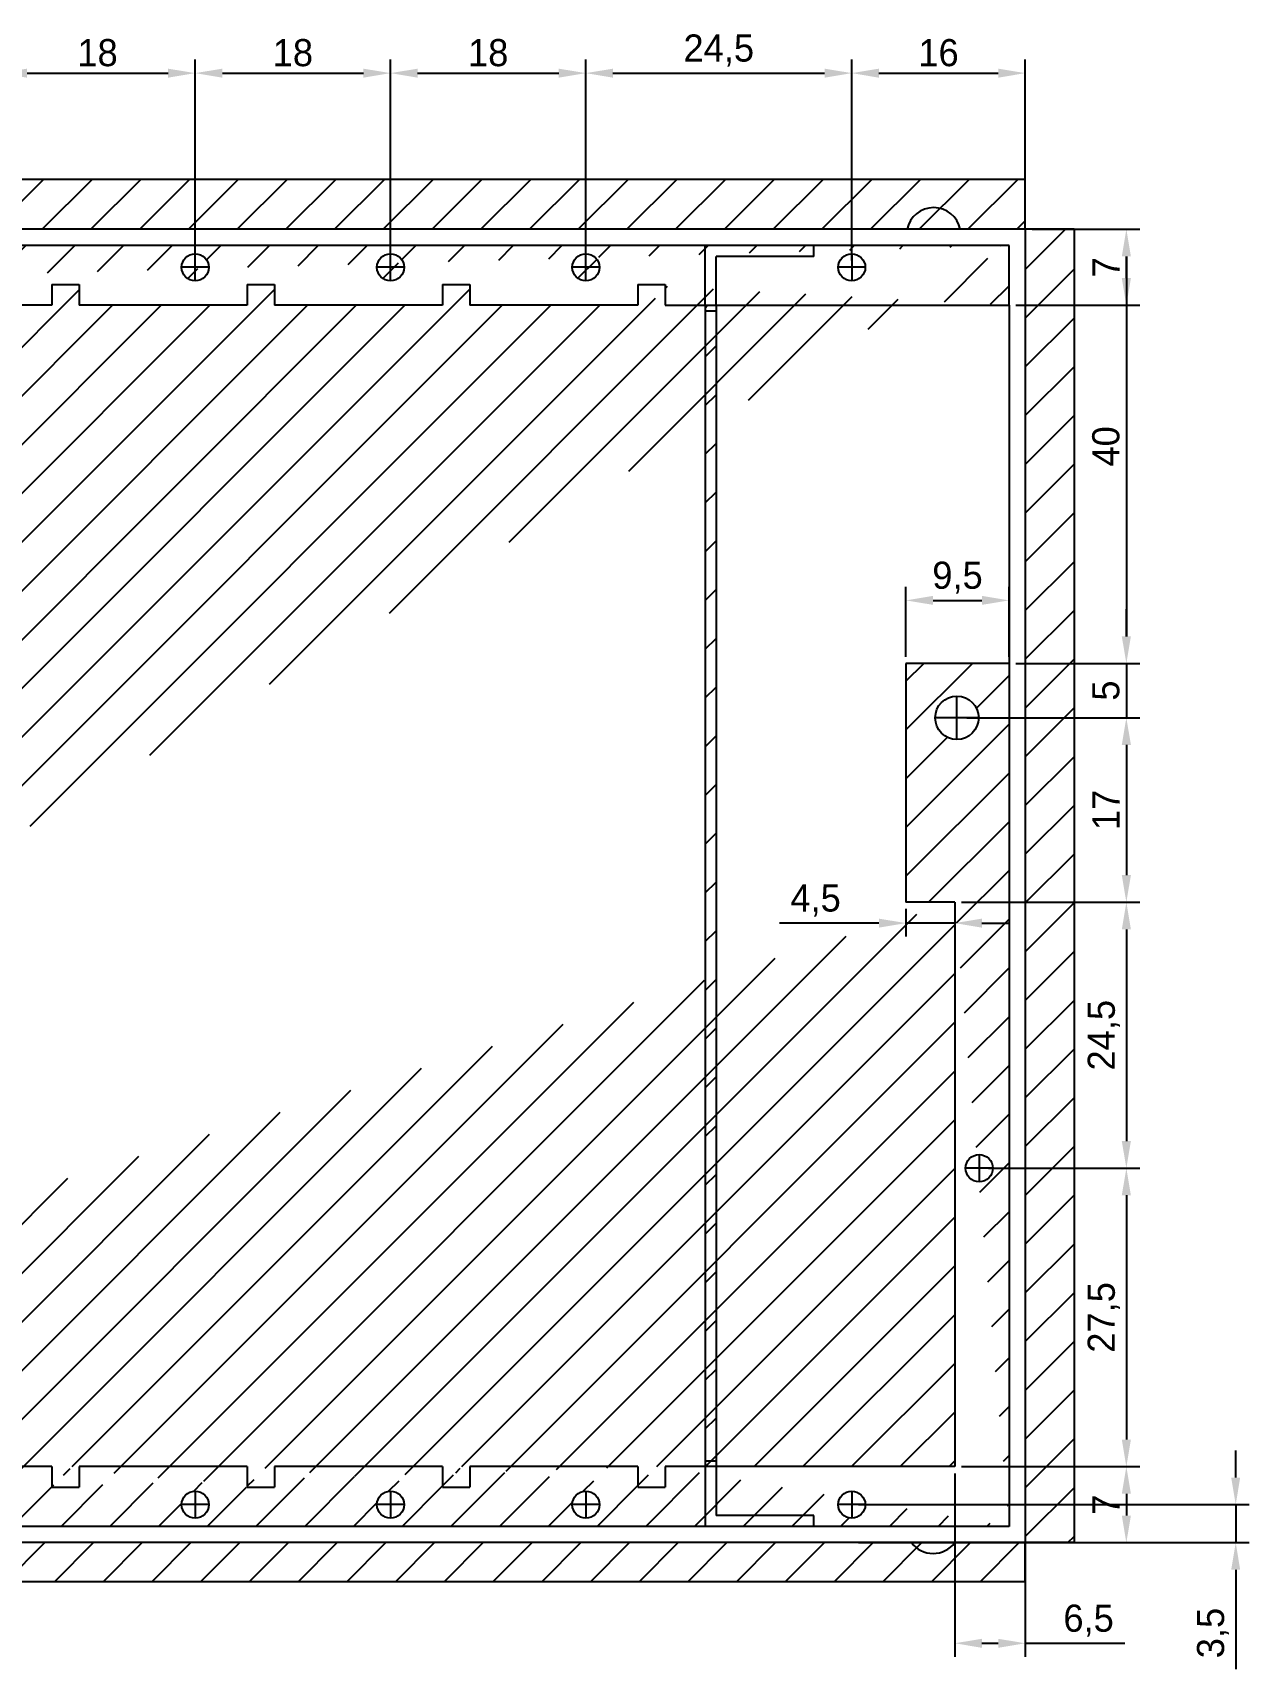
# Model space of a CAD drawing. Header units: millimetres. Extents: x -29 to 785, y -229 to 292.
# Drawn here: x 209.9 to 322, y -11.7 to 139.1 of the extents above; entities that cross this region are included whole.
import ezdxf

# ---------------------------------------------------------------- set-up
doc = ezdxf.new("R2010")
doc.units = ezdxf.units.MM
for name, color, linetype in [('Bottom Masking', 10, 'Continuous'), ('dimensions', 151, 'Continuous'), ('Top Masking', 200, 'Continuous'), ('underneath', 9, 'Continuous')]:
    doc.layers.add(name, color=color, linetype=linetype)
doc.dimstyles.new('ISO-25', dxfattribs={"dimtxt": 2.5, "dimasz": 2.5, "dimexe": 1.25, "dimexo": 0.625, "dimtad": 1, "dimtxsty": 'Standard', "dimcen": 2.5, "dimadec": 0, "dimazin": 0, "dimtfac": 1, "dimtmove": 0, "dimatfit": 3, "dimfxl": 0, "dimarcsym": 0})

# ---------------------------------------------------------------- blocks, each defined once
blk = doc.blocks.new('*D22')
at = {"layer": 'Defpoints', "color": 0}
for p in [(224.9, 135.39), (206.9, 117.5), (224.9, 117.5)]:
    blk.add_point(p, dxfattribs=at)
at = {"layer": 'dimensions', "color": 0, "lineweight": -2}
for p, q in [((206.9, 118.12), (206.9, 136.64)), ((224.9, 118.12), (224.9, 136.64)), ((209.4, 135.39), (222.4, 135.39))]:
    blk.add_line(p, q, dxfattribs=at)
at = {"layer": 'dimensions', "color": 0}
for points in [[(209.4, 135.8), (209.4, 134.97), (206.9, 135.39)], [(222.4, 135.8), (222.4, 134.97), (224.9, 135.39)]]:
    blk.add_solid(points, dxfattribs=at)
at = {"layer": 'dimensions', "color": 0, "insert": (215.9, 137.26), "char_height": 2.5, "attachment_point": 5}
blk.add_mtext('18', dxfattribs=at)
blk = doc.blocks.new('*D23')
at = {"layer": 'Defpoints', "color": 0}
for p in [(242.9, 135.39), (224.9, 117.5), (242.9, 117.5)]:
    blk.add_point(p, dxfattribs=at)
at = {"layer": 'dimensions', "color": 0, "lineweight": -2}
for p, q in [((224.9, 118.12), (224.9, 136.64)), ((242.9, 118.12), (242.9, 136.64)), ((227.4, 135.39), (240.4, 135.39))]:
    blk.add_line(p, q, dxfattribs=at)
at = {"layer": 'dimensions', "color": 0}
for points in [[(227.4, 135.8), (227.4, 134.97), (224.9, 135.39)], [(240.4, 135.8), (240.4, 134.97), (242.9, 135.39)]]:
    blk.add_solid(points, dxfattribs=at)
at = {"layer": 'dimensions', "color": 0, "insert": (233.9, 137.26), "char_height": 2.5, "attachment_point": 5}
blk.add_mtext('18', dxfattribs=at)
blk = doc.blocks.new('*D24')
at = {"layer": 'Defpoints', "color": 0}
for p in [(260.9, 135.39), (242.9, 117.5), (260.9, 117.5)]:
    blk.add_point(p, dxfattribs=at)
at = {"layer": 'dimensions', "color": 0, "lineweight": -2}
for p, q in [((242.9, 118.12), (242.9, 136.64)), ((260.9, 118.12), (260.9, 136.64)), ((245.4, 135.39), (258.4, 135.39))]:
    blk.add_line(p, q, dxfattribs=at)
at = {"layer": 'dimensions', "color": 0}
for points in [[(245.4, 135.8), (245.4, 134.97), (242.9, 135.39)], [(258.4, 135.8), (258.4, 134.97), (260.9, 135.39)]]:
    blk.add_solid(points, dxfattribs=at)
at = {"layer": 'dimensions', "color": 0, "insert": (251.9, 137.26), "char_height": 2.5, "attachment_point": 5}
blk.add_mtext('18', dxfattribs=at)
blk = doc.blocks.new('*D25')
at = {"layer": 'Defpoints', "color": 0}
for p in [(285.4, 135.39), (260.9, 117.5), (285.4, 117.5)]:
    blk.add_point(p, dxfattribs=at)
at = {"layer": 'dimensions', "color": 0, "lineweight": -2}
for p, q in [((260.9, 118.12), (260.9, 136.64)), ((285.4, 118.12), (285.4, 136.64)), ((263.4, 135.39), (282.9, 135.39))]:
    blk.add_line(p, q, dxfattribs=at)
at = {"layer": 'dimensions', "color": 0}
for points in [[(263.4, 135.8), (263.4, 134.97), (260.9, 135.39)], [(282.9, 135.8), (282.9, 134.97), (285.4, 135.39)]]:
    blk.add_solid(points, dxfattribs=at)
at = {"layer": 'dimensions', "color": 0, "insert": (273.15, 137.47), "char_height": 2.5, "attachment_point": 5}
blk.add_mtext('24,5', dxfattribs=at)
blk = doc.blocks.new('*D26')
at = {"layer": 'Defpoints', "color": 0}
for p in [(301.4, 135.39), (301.4, 121), (285.4, 117.5)]:
    blk.add_point(p, dxfattribs=at)
at = {"layer": 'dimensions', "color": 0, "lineweight": -2}
for p, q in [((285.4, 118.12), (285.4, 136.64)), ((301.4, 121.62), (301.4, 136.64)), ((287.9, 135.39), (298.9, 135.39))]:
    blk.add_line(p, q, dxfattribs=at)
at = {"layer": 'dimensions', "color": 0}
for points in [[(287.9, 135.8), (287.9, 134.97), (285.4, 135.39)], [(298.9, 135.8), (298.9, 134.97), (301.4, 135.39)]]:
    blk.add_solid(points, dxfattribs=at)
at = {"layer": 'dimensions', "color": 0, "insert": (293.4, 137.26), "char_height": 2.5, "attachment_point": 5}
blk.add_mtext('16', dxfattribs=at)
blk = doc.blocks.new('*D98')
at = {"layer": 'Defpoints', "color": 0}
for p in [(301.4, 121), (310.71, 121), (299.9, 114)]:
    blk.add_point(p, dxfattribs=at)
at = {"layer": 'dimensions', "color": 0, "lineweight": -2}
for p, q in [((302.02, 121), (311.96, 121)), ((310.71, 116.5), (310.71, 118.5)), ((300.52, 114), (311.96, 114))]:
    blk.add_line(p, q, dxfattribs=at)
at = {"layer": 'dimensions', "color": 0}
for points in [[(310.29, 118.5), (311.13, 118.5), (310.71, 121)], [(310.29, 116.5), (311.13, 116.5), (310.71, 114)]]:
    blk.add_solid(points, dxfattribs=at)
at = {"layer": 'dimensions', "color": 0, "insert": (308.83, 117.5), "char_height": 2.5, "attachment_point": 5, "rotation": 90}
blk.add_mtext('7', dxfattribs=at)
blk = doc.blocks.new('*D99')
at = {"layer": 'Defpoints', "color": 0}
for p in [(301.4, 121), (299.9, 81), (310.71, 81)]:
    blk.add_point(p, dxfattribs=at)
at = {"layer": 'dimensions', "color": 0, "lineweight": -2}
for p, q in [((302.02, 121), (311.96, 121)), ((310.71, 118.5), (310.71, 83.5)), ((300.52, 81), (311.96, 81))]:
    blk.add_line(p, q, dxfattribs=at)
at = {"layer": 'dimensions', "color": 0}
for points in [[(310.29, 118.5), (311.13, 118.5), (310.71, 121)], [(310.29, 83.5), (311.13, 83.5), (310.71, 81)]]:
    blk.add_solid(points, dxfattribs=at)
at = {"layer": 'dimensions', "color": 0, "insert": (308.83, 101), "char_height": 2.5, "attachment_point": 5, "rotation": 90}
blk.add_mtext('40', dxfattribs=at)
blk = doc.blocks.new('*D100')
at = {"layer": 'Defpoints', "color": 0}
for p in [(299.9, 81), (295.4, 76), (310.71, 76)]:
    blk.add_point(p, dxfattribs=at)
at = {"layer": 'dimensions', "color": 0, "lineweight": -2}
for p, q in [((310.71, 83.5), (310.71, 86)), ((300.52, 81), (311.96, 81)), ((310.71, 81), (310.71, 76)), ((296.02, 76), (311.96, 76)), ((310.71, 73.5), (310.71, 71))]:
    blk.add_line(p, q, dxfattribs=at)
at = {"layer": 'dimensions', "color": 0}
for points in [[(310.29, 83.5), (311.13, 83.5), (310.71, 81)], [(310.29, 73.5), (311.13, 73.5), (310.71, 76)]]:
    blk.add_solid(points, dxfattribs=at)
at = {"layer": 'dimensions', "color": 0, "insert": (308.83, 78.5), "char_height": 2.5, "attachment_point": 5, "rotation": 90}
blk.add_mtext('5', dxfattribs=at)
blk = doc.blocks.new('*D101')
at = {"layer": 'Defpoints', "color": 0}
for p in [(295.4, 76), (294.9, 59), (310.71, 59)]:
    blk.add_point(p, dxfattribs=at)
at = {"layer": 'dimensions', "color": 0, "lineweight": -2}
for p, q in [((296.02, 76), (311.96, 76)), ((310.71, 73.5), (310.71, 61.5)), ((295.52, 59), (311.96, 59))]:
    blk.add_line(p, q, dxfattribs=at)
at = {"layer": 'dimensions', "color": 0}
for points in [[(310.29, 73.5), (311.13, 73.5), (310.71, 76)], [(310.29, 61.5), (311.13, 61.5), (310.71, 59)]]:
    blk.add_solid(points, dxfattribs=at)
at = {"layer": 'dimensions', "color": 0, "insert": (308.83, 67.5), "char_height": 2.5, "attachment_point": 5, "rotation": 90}
blk.add_mtext('17', dxfattribs=at)
blk = doc.blocks.new('*D102')
at = {"layer": 'Defpoints', "color": 0}
for p in [(294.9, 59), (297.4, 34.5), (310.71, 34.5)]:
    blk.add_point(p, dxfattribs=at)
at = {"layer": 'dimensions', "color": 0, "lineweight": -2}
for p, q in [((295.52, 59), (311.96, 59)), ((310.71, 56.5), (310.71, 37)), ((298.02, 34.5), (311.96, 34.5))]:
    blk.add_line(p, q, dxfattribs=at)
at = {"layer": 'dimensions', "color": 0}
for points in [[(310.29, 56.5), (311.13, 56.5), (310.71, 59)], [(310.29, 37), (311.13, 37), (310.71, 34.5)]]:
    blk.add_solid(points, dxfattribs=at)
at = {"layer": 'dimensions', "color": 0, "insert": (308.63, 46.75), "char_height": 2.5, "attachment_point": 5, "rotation": 90}
blk.add_mtext('24,5', dxfattribs=at)
blk = doc.blocks.new('*D103')
at = {"layer": 'Defpoints', "color": 0}
for p in [(297.4, 34.5), (294.9, 7), (310.71, 7)]:
    blk.add_point(p, dxfattribs=at)
at = {"layer": 'dimensions', "color": 0, "lineweight": -2}
for p, q in [((298.02, 34.5), (311.96, 34.5)), ((310.71, 32), (310.71, 9.5)), ((295.52, 7), (311.96, 7))]:
    blk.add_line(p, q, dxfattribs=at)
at = {"layer": 'dimensions', "color": 0}
for points in [[(310.29, 32), (311.13, 32), (310.71, 34.5)], [(310.29, 9.5), (311.13, 9.5), (310.71, 7)]]:
    blk.add_solid(points, dxfattribs=at)
at = {"layer": 'dimensions', "color": 0, "insert": (308.63, 20.75), "char_height": 2.5, "attachment_point": 5, "rotation": 90}
blk.add_mtext('27,5', dxfattribs=at)
blk = doc.blocks.new('*D104')
at = {"layer": 'Defpoints', "color": 0}
for p in [(294.9, 7), (301.4, 0), (310.71, 0)]:
    blk.add_point(p, dxfattribs=at)
at = {"layer": 'dimensions', "color": 0, "lineweight": -2}
for p, q in [((295.52, 7), (311.96, 7)), ((310.71, 4.5), (310.71, 2.5)), ((302.02, 0), (311.96, 0))]:
    blk.add_line(p, q, dxfattribs=at)
at = {"layer": 'dimensions', "color": 0}
for points in [[(310.29, 4.5), (311.13, 4.5), (310.71, 7)], [(310.29, 2.5), (311.13, 2.5), (310.71, 0)]]:
    blk.add_solid(points, dxfattribs=at)
at = {"layer": 'dimensions', "color": 0, "insert": (308.83, 3.5), "char_height": 2.5, "attachment_point": 5, "rotation": 90}
blk.add_mtext('7', dxfattribs=at)
blk = doc.blocks.new('*D124')
at = {"layer": 'Defpoints', "color": 0}
for p in [(299.9, 86.81), (290.4, 81), (299.9, 81)]:
    blk.add_point(p, dxfattribs=at)
at = {"layer": 'dimensions', "color": 0, "lineweight": -2}
for p, q in [((290.4, 81.62), (290.4, 88.06)), ((299.9, 81.62), (299.9, 88.06)), ((292.9, 86.81), (297.4, 86.81))]:
    blk.add_line(p, q, dxfattribs=at)
at = {"layer": 'dimensions', "color": 0}
for points in [[(292.9, 87.23), (292.9, 86.4), (290.4, 86.81)], [(297.4, 87.23), (297.4, 86.4), (299.9, 86.81)]]:
    blk.add_solid(points, dxfattribs=at)
at = {"layer": 'dimensions', "color": 0, "insert": (295.15, 88.9), "char_height": 2.5, "attachment_point": 5}
blk.add_mtext('9,5', dxfattribs=at)
blk = doc.blocks.new('*D125')
at = {"layer": 'Defpoints', "color": 0}
for p in [(290.4, 59), (294.9, 59), (294.9, 57.08)]:
    blk.add_point(p, dxfattribs=at)
at = {"layer": 'dimensions', "color": 0, "lineweight": -2}
for p, q in [((290.4, 58.38), (290.4, 55.83)), ((294.9, 58.38), (294.9, 55.83)), ((287.9, 57.08), (278.73, 57.08)), ((294.9, 57.08), (290.4, 57.08)), ((297.4, 57.08), (299.9, 57.08))]:
    blk.add_line(p, q, dxfattribs=at)
at = {"layer": 'dimensions', "color": 0}
for points in [[(287.9, 57.49), (287.9, 56.66), (290.4, 57.08)], [(297.4, 57.49), (297.4, 56.66), (294.9, 57.08)]]:
    blk.add_solid(points, dxfattribs=at)
at = {"layer": 'dimensions', "color": 0, "insert": (282.07, 59.16), "char_height": 2.5, "attachment_point": 5}
blk.add_mtext('4,5', dxfattribs=at)
blk = doc.blocks.new('*D128')
at = {"layer": 'Defpoints', "color": 0}
for p in [(285.4, 3.5), (285.4, 0), (320.79, 0)]:
    blk.add_point(p, dxfattribs=at)
at = {"layer": 'dimensions', "color": 0, "lineweight": -2}
for p, q in [((320.79, 6), (320.79, 8.5)), ((286.02, 3.5), (322.04, 3.5)), ((320.79, 3.5), (320.79, 0)), ((286.02, 0), (322.04, 0)), ((320.79, -2.5), (320.79, -11.67))]:
    blk.add_line(p, q, dxfattribs=at)
at = {"layer": 'dimensions', "color": 0}
for points in [[(320.37, 6), (321.2, 6), (320.79, 3.5)], [(320.37, -2.5), (321.2, -2.5), (320.79, 0)]]:
    blk.add_solid(points, dxfattribs=at)
at = {"layer": 'dimensions', "color": 0, "insert": (318.7, -8.33), "char_height": 2.5, "attachment_point": 5, "rotation": 90}
blk.add_mtext('3,5', dxfattribs=at)
blk = doc.blocks.new('*D129')
at = {"layer": 'Defpoints', "color": 0}
for p in [(294.9, 7), (301.4, 7), (301.4, -9.27)]:
    blk.add_point(p, dxfattribs=at)
at = {"layer": 'dimensions', "color": 0, "lineweight": -2}
for p, q in [((294.9, 6.38), (294.9, -10.52)), ((301.4, 6.38), (301.4, -10.52)), ((297.4, -9.27), (298.9, -9.27)), ((301.4, -9.27), (310.57, -9.27))]:
    blk.add_line(p, q, dxfattribs=at)
at = {"layer": 'dimensions', "color": 0}
for points in [[(297.4, -8.86), (297.4, -9.69), (294.9, -9.27)], [(298.9, -8.86), (298.9, -9.69), (301.4, -9.27)]]:
    blk.add_solid(points, dxfattribs=at)
at = {"layer": 'dimensions', "color": 0, "insert": (307.23, -7.19), "char_height": 2.5, "attachment_point": 5}
blk.add_mtext('6,5', dxfattribs=at)

msp = doc.modelspace()

# ---------------------------------------------------------------- hatches: boundary and pattern name
at = {"layer": 'Bottom Masking'}
h = msp.add_hatch(dxfattribs=at)
h.set_pattern_fill('ANSI31', color=256, style=0)
h.paths.add_polyline_path([(301.4, 125.6), (99.4, 125.6), (99.4, 121), (301.4, 121)])
h.paths.add_polyline_path([(305.9, 0), (305.9, 121), (301.4, 121), (301.4, 0)])
h = msp.add_hatch(dxfattribs=at)
h.set_pattern_fill('ANSI31', color=256, style=0)
h.paths.add_polyline_path([(99.4, -3.6), (99.4, 0), (301.4, 0), (301.4, -3.6)])
at = {"layer": 'Top Masking'}
h = msp.add_hatch(dxfattribs=at)
h.set_pattern_fill('ANSI31', color=256, style=0)
edge = h.paths.add_edge_path(flags=16)
edge.add_arc((103.65, 34.5), 1.25, 0, 360)
edge = h.paths.add_edge_path(flags=16)
edge.add_arc((105.7, 76), 2, 0, 360)
edge = h.paths.add_edge_path(flags=16)
edge.add_arc((112.9, 117.5), 1.25, 0, 360)
edge = h.paths.add_edge_path(flags=16)
edge.add_arc((134.9, 117.5), 1.25, 0, 360)
edge = h.paths.add_edge_path(flags=16)
edge.add_arc((152.9, 117.5), 1.25, 0, 360)
edge = h.paths.add_edge_path(flags=16)
edge.add_arc((170.9, 117.5), 1.25, 0, 360)
edge = h.paths.add_edge_path(flags=16)
edge.add_arc((188.9, 117.5), 1.25, 0, 360)
edge = h.paths.add_edge_path(flags=16)
edge.add_arc((206.9, 117.5), 1.25, 0, 360)
edge = h.paths.add_edge_path(flags=16)
edge.add_arc((224.9, 117.5), 1.25, 0, 360)
edge = h.paths.add_edge_path(flags=16)
edge.add_arc((242.9, 117.5), 1.25, 0, 360)
edge = h.paths.add_edge_path(flags=16)
edge.add_arc((260.9, 117.5), 1.25, 0, 360)
edge = h.paths.add_edge_path(flags=16)
edge.add_arc((285.4, 117.5), 1.25, 0, 360)
h.paths.add_polyline_path([(139.7, 114), (139.7, 115.9)], flags=0)
h.paths.add_polyline_path([(139.7, 114), (139.7, 115.9)], flags=16)
h.paths.add_polyline_path([(139.7, 114), (139.7, 115.9)], flags=0)
h.paths.add_polyline_path([(139.7, 114), (139.7, 115.9)], flags=0)
h.paths.add_polyline_path([(139.7, 114), (139.7, 115.9)], flags=0)
h.paths.add_polyline_path([(139.7, 114), (139.7, 115.9)], flags=0)
edge = h.paths.add_edge_path()
edge.add_line((106.4, 67), (106.4, 7))
edge.add_line((100.9, 119.5), (100.9, 1.5))
edge.add_line((110.4, 67), (106.4, 67))
edge.add_line((110.4, 87), (110.4, 67))
edge.add_line((110.4, 87), (106.4, 87))
edge.add_line((106.4, 114), (106.4, 87))
edge.add_line((299.9, 119.5), (100.9, 119.5))
edge.add_line((121.7, 114), (106.4, 114))
edge.add_line((139.7, 114), (124.2, 114))
edge.add_line((124.2, 115.9), (121.7, 115.9))
edge.add_line((121.7, 115.9), (121.7, 114))
edge.add_line((124.2, 115.9), (124.2, 114))
edge.add_line((157.7, 114), (142.2, 114))
edge.add_line((142.2, 115.9), (139.7, 115.9))
edge.add_line((142.2, 115.9), (142.2, 114))
edge.add_line((175.7, 114), (160.2, 114))
edge.add_line((157.7, 115.9), (160.2, 115.9))
edge.add_line((160.2, 115.9), (160.2, 114))
edge.add_line((157.7, 115.9), (157.7, 114))
edge.add_line((193.7, 114), (178.2, 114))
edge.add_line((175.7, 115.9), (178.2, 115.9))
edge.add_line((178.2, 115.9), (178.2, 114))
edge.add_line((175.7, 115.9), (175.7, 114))
edge.add_line((211.7, 114), (196.2, 114))
edge.add_line((193.7, 115.9), (196.2, 115.9))
edge.add_line((196.2, 115.9), (196.2, 114))
edge.add_line((193.7, 115.9), (193.7, 114))
edge.add_line((229.7, 114), (214.2, 114))
edge.add_line((211.7, 115.9), (214.2, 115.9))
edge.add_line((214.2, 115.9), (214.2, 114))
edge.add_line((211.7, 115.9), (211.7, 114))
edge.add_line((247.7, 114), (232.2, 114))
edge.add_line((229.7, 115.9), (232.2, 115.9))
edge.add_line((232.2, 115.9), (232.2, 114))
edge.add_line((229.7, 115.9), (229.7, 114))
edge.add_line((265.7, 114), (250.2, 114))
edge.add_line((247.7, 115.9), (250.2, 115.9))
edge.add_line((250.2, 115.9), (250.2, 114))
edge.add_line((247.7, 115.9), (247.7, 114))
edge.add_line((268.2, 114), (299.9, 114))
edge.add_line((265.7, 115.9), (268.2, 115.9))
edge.add_line((268.2, 115.9), (268.2, 114))
edge.add_line((265.7, 115.9), (265.7, 114))
edge.add_line((299.9, 114), (299.9, 119.5))
h = msp.add_hatch(dxfattribs=at)
h.set_pattern_fill('ANSI31', color=256, style=0)
h.set_pattern_definition([(45, (1, 0), (-2.245064, 2.245064), [])])
edge = h.paths.add_edge_path()
edge.add_line((271.9, 114), (272.9, 114))
edge.add_line((271.9, 114), (271.9, 7))
edge.add_line((272.9, 114), (272.9, 7))
edge.add_line((295.4, 7), (269.2, 7))
h = msp.add_hatch(dxfattribs=at)
h.set_pattern_fill('ANSI31', color=256, style=0)
edge = h.paths.add_edge_path(flags=16)
edge.add_arc((295.1, 76), 2, 0, 360)
edge = h.paths.add_edge_path(flags=16)
edge.add_arc((297.15, 34.5), 1.25, 0, 360)
edge = h.paths.add_edge_path(flags=16)
edge.add_arc((285.4, 3.5), 1.25, 0, 360)
edge = h.paths.add_edge_path(flags=16)
edge.add_arc((260.9, 3.5), 1.25, 0, 360)
edge = h.paths.add_edge_path(flags=16)
edge.add_arc((242.9, 3.5), 1.25, 0, 360)
edge = h.paths.add_edge_path(flags=16)
edge.add_arc((224.9, 3.5), 1.25, 0, 360)
edge = h.paths.add_edge_path(flags=16)
edge.add_arc((206.9, 3.5), 1.25, 0, 360)
edge = h.paths.add_edge_path(flags=16)
edge.add_arc((188.9, 3.5), 1.25, 0, 360)
edge = h.paths.add_edge_path(flags=16)
edge.add_arc((170.9, 3.5), 1.25, 0, 360)
edge = h.paths.add_edge_path(flags=16)
edge.add_arc((152.9, 3.5), 1.25, 0, 360)
edge = h.paths.add_edge_path(flags=16)
edge.add_arc((134.9, 3.5), 1.25, 0, 360)
edge = h.paths.add_edge_path(flags=16)
edge.add_arc((112.9, 3.5), 1.25, 0, 360)
edge = h.paths.add_edge_path()
edge.add_line((299.9, 81), (290.4, 81))
edge.add_line((290.4, 81), (290.4, 59))
edge.add_line((299.9, 81), (299.9, 1.5))
edge.add_line((294.9, 59), (294.9, 7))
edge.add_line((294.9, 59), (290.4, 59))
edge.add_line((294.9, 7), (268.2, 7))
edge.add_line((299.9, 1.5), (100.9, 1.5))
edge.add_line((265.7, 7), (250.2, 7))
edge.add_line((268.2, 7), (268.2, 5.1))
edge.add_line((265.7, 7), (265.7, 5.1))
edge.add_line((265.7, 5.1), (268.2, 5.1))
edge.add_line((247.7, 7), (232.2, 7))
edge.add_line((250.2, 7), (250.2, 5.1))
edge.add_line((247.7, 7), (247.7, 5.1))
edge.add_line((247.7, 5.1), (250.2, 5.1))
edge.add_line((229.7, 7), (214.2, 7))
edge.add_line((229.7, 7), (229.7, 5.1))
edge.add_line((232.2, 7), (232.2, 5.1))
edge.add_line((229.7, 5.1), (232.2, 5.1))
edge.add_line((211.7, 7), (196.2, 7))
edge.add_line((214.2, 7), (214.2, 5.1))
edge.add_line((211.7, 7), (211.7, 5.1))
edge.add_line((211.7, 5.1), (214.2, 5.1))
edge.add_line((193.7, 7), (178.2, 7))
edge.add_line((196.2, 7), (196.2, 5.1))
edge.add_line((193.7, 7), (193.7, 5.1))
edge.add_line((193.7, 5.1), (196.2, 5.1))
edge.add_line((175.7, 7), (160.2, 7))
edge.add_line((178.2, 7), (178.2, 5.1))
edge.add_line((175.7, 7), (175.7, 5.1))
edge.add_line((175.7, 5.1), (178.2, 5.1))
edge.add_line((157.7, 7), (142.2, 7))
edge.add_line((160.2, 7), (160.2, 5.1))
edge.add_line((157.7, 7), (157.7, 5.1))
edge.add_line((157.7, 5.1), (160.2, 5.1))
edge.add_line((139.7, 7), (124.2, 7))
edge.add_line((142.2, 7), (142.2, 5.1))
edge.add_line((139.7, 7), (139.7, 5.1))
edge.add_line((139.7, 5.1), (142.2, 5.1))
edge.add_line((121.7, 7), (121.7, 5.1))
edge.add_line((124.2, 7), (124.2, 5.1))
edge.add_line((121.7, 7), (106.4, 7))
edge.add_line((124.2, 5.1), (121.7, 5.1))

# ---------------------------------------------------------------- linework, layer by layer
for p, q in [((301.4, 125.6), (99.4, 125.6)), ((301.4, 121), (301.4, 125.6)), ((301.4, 121), (99.4, 121)), ((301.4, 121), (301.4, 0)), ((305.9, 121), (301.4, 121)), ((305.9, 121), (305.9, 0)), ((224.9, 116.25), (224.9, 118.75)), ((242.9, 116.25), (242.9, 118.75)), ((260.9, 116.25), (260.9, 118.75)), ((285.4, 118.75), (285.4, 116.25)), ((226.15, 117.5), (223.65, 117.5)), ((244.15, 117.5), (241.65, 117.5)), ((262.15, 117.5), (259.65, 117.5)), ((286.65, 117.5), (284.15, 117.5)), ((211.7, 115.9), (211.7, 114)), ((211.7, 115.9), (214.2, 115.9)), ((214.2, 115.9), (214.2, 114)), ((229.7, 115.9), (229.7, 114)), ((229.7, 115.9), (232.2, 115.9)), ((232.2, 115.9), (232.2, 114)), ((247.7, 115.9), (247.7, 114)), ((247.7, 115.9), (250.2, 115.9)), ((250.2, 115.9), (250.2, 114)), ((265.7, 115.9), (265.7, 114)), ((265.7, 115.9), (268.2, 115.9)), ((268.2, 115.9), (268.2, 114)), ((211.7, 114), (196.2, 114)), ((229.7, 114), (214.2, 114)), ((247.7, 114), (232.2, 114)), ((265.7, 114), (250.2, 114)), ((268.2, 114), (299.9, 114)), ((270.9, 114), (271.9, 114)), ((271.9, 114), (271.9, 7)), ((271.9, 113.5), (272.9, 113.5)), ((272.9, 114), (272.9, 7)), ((299.9, 114), (299.9, 81)), ((290.4, 81), (290.4, 59)), ((299.9, 81), (290.4, 81)), ((295.1, 74), (295.1, 78)), ((297.1, 76), (293.1, 76)), ((294.9, 59), (290.4, 59)), ((294.9, 59), (294.9, 7)), ((297.15, 35.75), (297.15, 33.25)), ((298.4, 34.5), (295.9, 34.5)), ((211.7, 7), (196.2, 7)), ((211.7, 7), (211.7, 5.1)), ((214.2, 7), (214.2, 5.1)), ((229.7, 7), (214.2, 7)), ((229.7, 7), (229.7, 5.1)), ((232.2, 7), (232.2, 5.1)), ((247.7, 7), (232.2, 7)), ((247.7, 7), (247.7, 5.1)), ((250.2, 7), (250.2, 5.1)), ((265.7, 7), (250.2, 7)), ((265.7, 7), (265.7, 5.1)), ((268.2, 7), (268.2, 5.1)), ((294.9, 7), (268.2, 7)), ((272.9, 7.5), (271.9, 7.5)), ((211.7, 5.1), (214.2, 5.1)), ((224.9, 4.75), (224.9, 2.25)), ((229.7, 5.1), (232.2, 5.1)), ((242.9, 4.75), (242.9, 2.25)), ((247.7, 5.1), (250.2, 5.1)), ((260.9, 4.75), (260.9, 2.25)), ((265.7, 5.1), (268.2, 5.1)), ((285.4, 4.75), (285.4, 2.25)), ((226.15, 3.5), (223.65, 3.5)), ((244.15, 3.5), (241.65, 3.5)), ((262.15, 3.5), (259.65, 3.5)), ((286.65, 3.5), (284.15, 3.5)), ((301.4, 0), (99.4, 0)), ((301.4, -3.6), (301.4, 0)), ((305.9, 0), (301.4, 0)), ((301.4, -3.6), (99.4, -3.6))]:
    msp.add_line(p, q)
for centre, radius in [((224.9, 117.5), 1.25), ((242.9, 117.5), 1.25), ((260.9, 117.5), 1.25), ((285.4, 117.5), 1.25), ((295.1, 76), 2), ((297.15, 34.5), 1.25), ((224.9, 3.5), 1.25), ((242.9, 3.5), 1.25), ((260.9, 3.5), 1.25), ((285.4, 3.5), 1.25)]:
    msp.add_circle(centre, radius)
for centre, start, end in [((292.958, 120.5), 11.53696, 168.46304), ((292.9, 1.5), 216.8699, 323.1301)]:
    msp.add_arc(centre, 2.5, start, end)
at = {"layer": 'underneath'}
for p, q in [((299.9, 119.5), (100.9, 119.5)), ((271.9, 114), (271.9, 119.5)), ((281.9, 118.5), (281.9, 119.5)), ((299.9, 114), (299.9, 119.5)), ((281.9, 118.5), (272.9, 118.5)), ((272.9, 114), (272.9, 118.5)), ((299.9, 81), (299.9, 1.5)), ((271.9, 7), (271.9, 1.5)), ((272.9, 7), (272.9, 2.5)), ((281.9, 2.5), (272.9, 2.5)), ((281.9, 1.5), (281.9, 2.5)), ((299.9, 1.5), (100.9, 1.5))]:
    msp.add_line(p, q, dxfattribs=at)

# ---------------------------------------------------------------- dimensions: what is measured, and where the dimension line sits
at = {"layer": 'dimensions'}
for base, p1, p2, picture, middle in [((224.9, 135.388), (206.9, 117.5), (224.9, 117.5), '*D22', (215.9, 137.263)), ((242.9, 135.388), (224.9, 117.5), (242.9, 117.5), '*D23', (233.9, 137.263)), ((260.9, 135.388), (242.9, 117.5), (260.9, 117.5), '*D24', (251.9, 137.263)), ((285.4, 135.388), (260.9, 117.5), (285.4, 117.5), '*D25', (273.15, 137.471)), ((301.4, 135.388), (285.4, 117.5), (301.4, 121), '*D26', (293.4, 137.263))]:
    dim = msp.add_linear_dim(base=base, p1=p1, p2=p2, dimstyle='ISO-25', override={"dimtmove": 1}, dxfattribs=at)
    dim.commit()
    dim.dimension.update_dxf_attribs({"geometry": picture, "text_midpoint": middle})
for base, p1, p2, picture, middle in [((310.709, 121), (299.9, 114), (301.4, 121), '*D98', (308.834, 117.5)), ((320.788, 0), (285.4, 3.5), (285.4, 0), '*D128', (318.705, -8.333))]:
    dim = msp.add_linear_dim(base=base, p1=p1, p2=p2, angle=90, dimstyle='ISO-25', dxfattribs=at)
    dim.commit()
    dim.dimension.update_dxf_attribs({"geometry": picture, "text_midpoint": middle})
for base, p1, p2, picture, middle in [((310.709, 81), (301.4, 121), (299.9, 81), '*D99', (308.834, 101)), ((310.709, 76), (299.9, 81), (295.4, 76), '*D100', (308.834, 78.5)), ((310.709, 59), (295.4, 76), (294.9, 59), '*D101', (308.834, 67.5)), ((310.709, 34.5), (294.9, 59), (297.4, 34.5), '*D102', (308.625, 46.75)), ((310.709, 7), (297.4, 34.5), (294.9, 7), '*D103', (308.625, 20.75)), ((310.709, 0), (294.9, 7), (301.4, 0), '*D104', (308.834, 3.5))]:
    dim = msp.add_linear_dim(base=base, p1=p1, p2=p2, angle=90, dimstyle='ISO-25', override={"dimtmove": 1}, dxfattribs=at)
    dim.commit()
    dim.dimension.update_dxf_attribs({"geometry": picture, "text_midpoint": middle})
for base, p1, p2, picture, middle in [((299.9, 86.814), (290.4, 81), (299.9, 81), '*D124', (295.15, 88.897)), ((301.4, -9.274), (294.9, 7), (301.4, 7), '*D129', (307.233, -7.191))]:
    dim = msp.add_linear_dim(base=base, p1=p1, p2=p2, dimstyle='ISO-25', dxfattribs=at)
    dim.commit()
    dim.dimension.update_dxf_attribs({"geometry": picture, "text_midpoint": middle})
dim = msp.add_linear_dim(base=(294.9, 57.077), p1=(290.4, 59), p2=(294.9, 59), dimstyle='ISO-25', dxfattribs=at)
dim.commit()
dim.dimension.update_dxf_attribs({"geometry": '*D125', "text_midpoint": (282.067, 57.077), "dimtype": 160})

doc.saveas('drawing.dxf')
